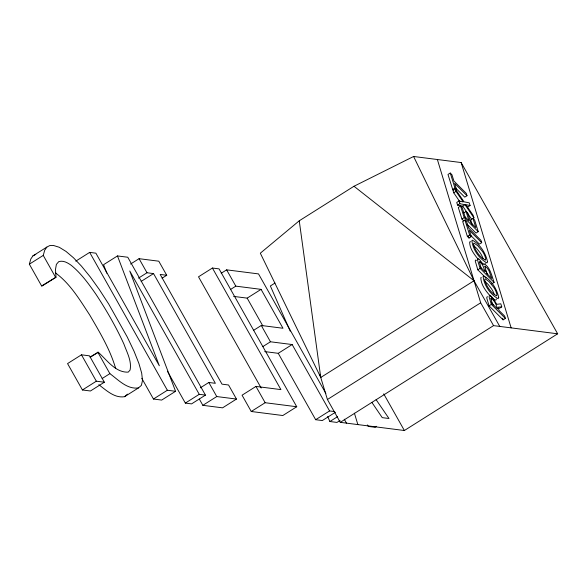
<?xml version="1.0" encoding="UTF-8"?>
<svg xmlns="http://www.w3.org/2000/svg" width="587" height="587" viewBox="0 0 587 587"><rect width="100%" height="100%" fill="white"/><g stroke="black" fill="none" stroke-linecap="round" stroke-linejoin="round"><path stroke-width="0.88" d="M485.089 263.996L485.251 263.189M496.441 298.966L495.824 300.133L495.083 300.045L491.657 297.47M90.053 357.035L98.242 352.222C106.827 359.897 115.478 372.796 128.245 372.129L130.079 370.074C131.914 361.012 126.88 352.332 123.916 344.07C116.05 326.849 106.555 310.406 96.165 294.593C88.872 284.101 81.285 273.557 71.335 265.39C67.696 262.807 63.352 260.136 58.737 261.655L56.374 264.385L55.486 269.514L56.014 277.225L42.117 286.001L41.611 285.935L29.35 264.179L30.788 259.036L32.931 255.866L46.835 247.098L49.712 245.593L53.358 245.432L59.272 247.281L66.023 251.434L73.463 257.752L81.446 266.116L90.149 276.785L99.254 289.442L108.639 303.941L127.218 336.938L134.122 351.43L138.928 363.522L141.687 373.149L142.502 380.479L141.394 385.358L138.481 387.919L124.576 396.687C114.487 398.368 106.313 390.282 98.814 384.712M29.35 264.179L43.255 255.404L44.693 250.26L46.835 247.098M124.576 396.687L127.489 394.126M299.253 220.793L260.32 253.195L320.751 377.47L474.025 280.755L413.6 156.487L353.99 186.255L299.253 220.793L320.751 377.47M481.281 277.387L480.834 277.746C480.973 285.194 486.329 291.658 491.128 296.971M75.767 261.156L89.672 252.388L95.879 253.173L159.319 365.767L117.473 255.932L103.569 264.7L106.812 273.219M41.611 285.935L56.014 277.225M130.571 264.047L139.068 258.684L158.791 261.193L166.723 275.274L162.085 278.194M138.503 278.121L146.999 272.757L153.537 273.593L215.363 383.311L208.825 382.475L200.328 387.838M141.181 281.386L153.537 273.593M212.413 268.032L280.916 389.607L255.969 386.422L242.064 395.198L251.243 411.494L282.831 415.523L296.736 406.747L219.054 268.875L212.413 268.032L198.509 276.807L261.193 388.051M81.461 354.812L67.556 363.588L82.429 389.973L90.442 390.993L104.347 382.225L89.481 355.832L81.461 354.812L96.334 381.198L104.347 382.225M221.226 273.256L226.633 269.844L258.522 273.909L325.88 393.451M90.523 357.101L98.242 352.222M230.405 289.552L235.813 286.14L261.068 289.362L282.978 328.25L261.281 325.484L253.555 330.356M82.429 389.973L96.334 381.198M102.153 378.52L109.879 373.648C118.31 379.811 127.085 389.577 138.481 387.919M233.633 296.406L247.164 298.13L261.068 289.362M275.01 283.044L270.372 285.964L290.213 331.149M456.077 188.5L464.743 197.151L467.017 195.72L466.276 193.372L453.898 181.009L451.924 174.699L450.266 173.04L447.991 174.471L452.672 189.44L453.78 190.548M452.672 189.44L454.947 188.009L450.266 173.04M467.817 206.984L470.092 205.553L469.24 202.838L464.038 201.833L455.189 188.801L452.922 190.239L453.729 192.815L459.922 201.862M453.729 192.815L455.996 191.377L455.189 188.801M455.996 191.377L463.224 201.935L459.005 200.996L456.73 202.434L457.581 205.134L462.725 206.14L464.999 204.702L473.936 217.865L470.679 219.802L472.264 224.865M457.581 205.134L459.848 203.704L464.999 204.702M141.783 378.307L153.456 399.028L167.361 390.252L175.579 391.302L129.756 270.989L199.25 394.317L205.457 395.11L127.768 257.238L117.473 255.932M465.388 218.004L462.233 207.659L460.568 206.008L458.3 207.438L461.94 219.076L463.855 220.983M175.579 391.302L161.674 400.077L153.456 399.028M463.803 212.934L466.078 211.503L467.736 213.162L470.642 222.451L475.859 227.653L472.953 218.371L474.612 220.022L478.251 231.66L475.984 233.098L467.047 224.175M461.94 219.076L464.207 217.638L460.568 206.008M262.741 346.653L270.46 341.781L292.157 344.547L329.571 410.937L334.546 411.568M481.7 242.695L480.966 240.347L468.587 227.983L466.614 221.673L464.948 220.015L462.681 221.446L467.362 236.414L469.02 238.073L471.295 236.642L469.321 230.331L481.7 242.695L479.432 244.126L470.759 235.475M167.412 371.263L185.345 403.093L199.25 394.317M205.457 395.11L191.553 403.885L185.345 403.093M264.693 351.591L278.253 353.315L292.157 344.547M467.362 236.414L469.629 234.983L464.948 220.015M199.331 399.072L202.853 405.323L216.757 396.555L236.473 399.065L228.548 384.991L222.003 384.155L160.178 274.437L166.723 275.274M236.473 399.065L222.568 407.84L202.853 405.323M251.243 411.494L265.148 402.719L296.736 406.747M486.102 278.106L477.803 269.822L480.078 268.391L477.649 260.379L477.547 259.006L478.148 258.64C480.012 258.537 483.651 267.114 483.13 263.827C489.617 264.891 492.097 276.917 494.122 282.413L491.847 283.844M413.6 156.487L461.147 162.548L557.65 333.805L404.377 430.513L340.277 422.347L327.414 399.512L480.687 302.797L437.374 159.517M501.76 306.862L498.025 307.192L499.06 310.501L504.644 316.077L505.378 318.425L503.11 319.856L489.066 305.834L491.334 304.404L489.118 296.949L489.382 295.305L490.556 295.753L493.007 298.269L496.749 304.323L500.814 303.809L501.76 306.862L499.493 308.292L497.996 308.424M278.253 353.315L315.667 419.705L329.571 410.937M335.434 412.265L322.307 420.556L315.667 419.705M327.678 416.499L329.887 421.517L337.606 416.645M340.049 420.475L336.96 422.42L329.887 421.517M340.277 422.347L493.557 325.631L557.65 333.805M376.634 426.309L375.086 427.285L368.35 426.426L367.33 424.922M32.931 255.866L35.807 254.369M487.577 296.765L486.836 297.051L486.85 298.387L489.066 305.834M470.847 241.705L469.651 241.969C469.622 248.609 474.274 254.45 478.266 259.425M470.092 205.553L465.814 204.599L473.137 215.304L473.936 217.865M476.468 260.437L475.477 260.063L475.257 261.046L477.803 269.822M55.442 272.896C70.213 283.646 79.803 299.884 89.664 314.911C99.665 332.081 110.136 349.382 115.698 368.599M482.859 263.717L480.474 261.692M353.99 186.255L474.025 280.755L499.757 326.423M473.269 245.197L476.901 248.624L480.291 253.012A7.492 1.842 57.7 0 1 482.587 257.326L483.072 258.669M484.458 280.975L488.091 284.401L491.48 288.789A7.492 1.842 57.7 0 1 493.77 293.104L494.254 294.447M467.017 195.72L454.632 183.357L456.605 189.667L454.947 188.009M465.131 216.948L468.984 220.793L466.078 211.503M464.207 217.638L478.251 231.66M469.629 234.983L471.295 236.642M480.078 268.391L494.122 282.413M491.334 304.404L505.378 318.425M491.554 302.217L493.263 304.917M376.106 399.666L388.99 418.509L382.254 417.651L372.041 402.631M462.725 206.14L471.669 219.303M485.515 270.255L487.628 274.144M480.687 302.797L493.557 325.631M383.729 393.877L404.377 430.513M344.261 419.199L346.484 423.139M247.164 298.13L262.815 325.91M261.281 325.484L270.46 341.781M226.633 269.844L235.813 286.14M255.969 386.422L265.148 402.719M139.068 258.684L146.999 272.757M208.825 382.475L216.757 396.555M89.672 252.388L167.361 390.252M43.255 255.404L55.516 277.167M97.772 352.163L109.879 373.648M480.379 266.652L481.135 268.23M502.619 318.293L503.11 319.856M459.005 200.996L459.848 203.704M468.529 236.495L469.02 238.073M461.147 162.548L511.13 327.876M354.416 413.211L357.857 424.584M319.959 374.851L327.414 399.512M490.937 298.519L492.207 303.655L497.505 308.945C496.375 305.343 494.687 299.766 490.937 298.519M479.403 261.89L480.936 267.628L484.994 271.678C483.886 268.376 482.8 263.189 479.403 261.89M487.526 261.758L486.909 262.925C479.146 258.684 472.711 249.46 471.919 240.538L472.366 240.178C480.159 244.243 485.735 253.173 487.526 261.758M498.715 297.536L498.099 298.702C490.328 294.461 483.901 285.238 483.108 276.316L483.549 275.956C491.348 280.021 496.925 288.951 498.715 297.536M484.906 266.256L486.564 273.256L491.789 278.473L488.934 270.629L487.173 268.046L484.906 266.256M485.185 259.975C479.564 256.901 475.47 250.796 473.636 244.684A7.396 1.82 57.7 0 1 474.105 243.121L477.847 245.799L482.565 251.581A7.492 1.842 57.7 0 1 484.855 255.895L485.64 258.397A7.521 1.849 57.7 0 1 485.185 259.968M496.375 295.745C490.754 292.678 486.652 286.573 484.825 280.454A7.396 1.82 57.7 0 1 485.295 278.898L489.03 281.569L493.748 287.359A7.492 1.842 57.7 0 1 496.044 291.673L496.829 294.175A7.521 1.849 57.7 0 1 496.375 295.745"/></g></svg>
